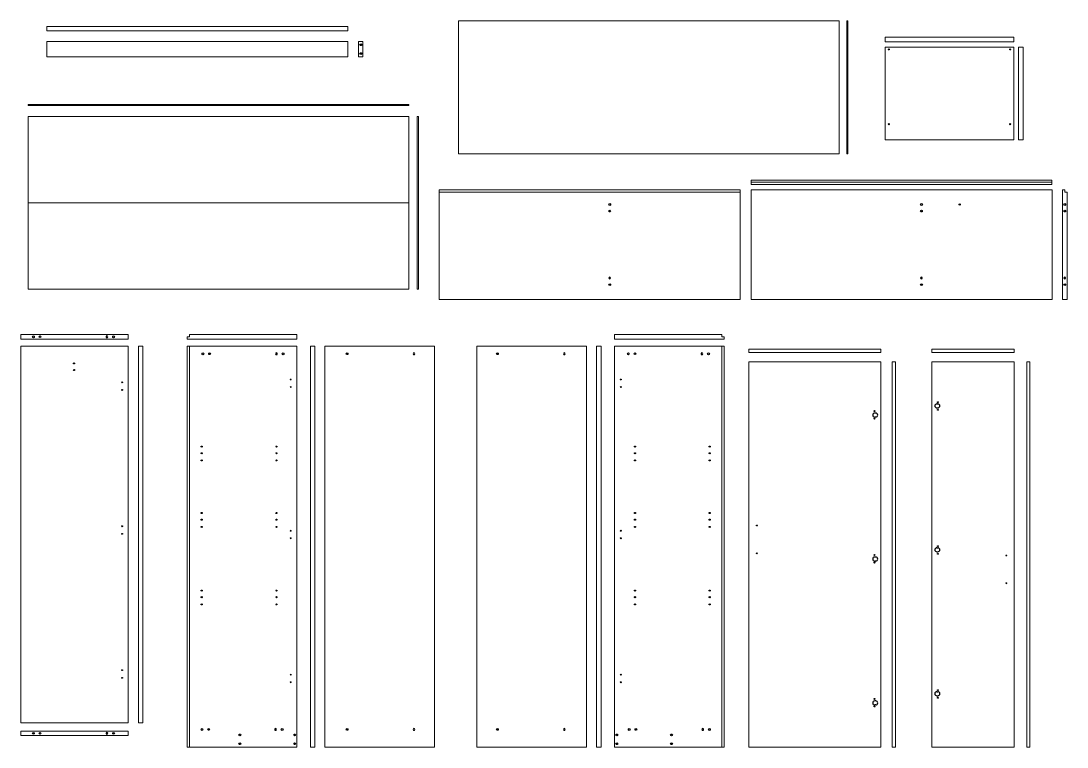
# Model space of a CAD drawing. Header units: millimetres. Extents: x 504 to 1777, y -463 to 772.
# Drawn here: x 682.1 to 1154.8, y -463.5 to -135.6 of the extents above; entities that cross this region are included whole.
import ezdxf

# ---------------------------------------------------------------- set-up
doc = ezdxf.new("R2010")
doc.units = ezdxf.units.MM
doc.layers.add('A-ELEV-MBE', color=7, linetype='Continuous', lineweight=18)
doc.layers.add('particolari', color=6, linetype='Continuous')

msp = doc.modelspace()

# ---------------------------------------------------------------- linework, layer by layer
at = {"layer": 'A-ELEV-MBE'}
for p, q in [((1055.26, -195.58), (1055.26, -135.58)), ((1055.26, -135.58), (1055.76, -135.58)), ((1055.76, -135.58), (1055.76, -195.58)), ((693.82, -138.1), (829.82, -138.1)), ((693.82, -138.1), (693.82, -140.1)), ((693.82, -140.1), (829.82, -140.1)), ((829.82, -138.1), (829.82, -140.1)), ((834.61, -144.84), (834.61, -151.84)), ((834.61, -144.84), (836.61, -144.84)), ((836.61, -144.84), (836.61, -151.84)), ((1072.63, -142.96), (1130.63, -142.96)), ((1072.63, -142.96), (1072.63, -144.96)), ((1072.63, -144.96), (1130.63, -144.96)), ((1130.63, -142.96), (1130.63, -144.96)), ((1132.84, -147.45), (1132.84, -189.2)), ((1134.84, -147.45), (1132.84, -147.45)), ((1134.84, -147.45), (1134.84, -189.2)), ((834.61, -151.84), (836.61, -151.84)), ((685.27, -173.83), (685.27, -173.33)), ((685.27, -173.33), (857.27, -173.33)), ((857.27, -173.83), (685.27, -173.83)), ((857.27, -173.33), (857.27, -173.83)), ((861.15, -256.68), (861.15, -178.68)), ((861.15, -178.68), (861.65, -178.68)), ((861.65, -178.68), (861.65, -256.68)), ((1132.84, -189.2), (1134.84, -189.2)), ((1055.76, -195.58), (1055.26, -195.58)), ((1147.83, -207.42), (1011.96, -207.42)), ((1011.96, -207.42), (1011.96, -208.42)), ((1147.83, -208.42), (1147.83, -207.42)), ((1011.96, -208.42), (1147.83, -208.42)), ((1011.96, -208.42), (1011.96, -209.42)), ((1011.96, -209.42), (1147.83, -209.42)), ((1147.83, -209.42), (1147.83, -208.42)), ((1153.76, -211.84), (1152.76, -211.84)), ((1152.76, -211.84), (1152.76, -261.34)), ((1153.76, -212.84), (1153.76, -211.84)), ((1007.1, -212.84), (871.1, -212.84)), ((1154.76, -212.84), (1153.76, -212.84)), ((1154.76, -212.84), (1154.76, -261.34)), ((857.27, -217.68), (685.27, -217.68)), ((861.65, -256.68), (861.15, -256.68)), ((1154.76, -261.34), (1152.76, -261.34)), ((682.05, -277.22), (730.55, -277.22)), ((682.05, -279.22), (682.05, -277.22)), ((682.05, -279.22), (682.05, -278.22)), ((730.55, -277.22), (730.55, -279.22)), ((757.24, -279.22), (757.24, -278.22)), ((757.24, -278.22), (758.24, -278.22)), ((758.24, -277.22), (806.74, -277.22)), ((758.24, -278.22), (758.24, -277.22)), ((806.74, -279.22), (806.74, -277.22)), ((806.74, -277.22), (806.74, -277.22)), ((998.78, -277.22), (950.28, -277.22)), ((950.28, -279.22), (950.28, -277.22)), ((950.28, -277.22), (950.28, -277.22)), ((998.78, -278.22), (998.78, -277.22)), ((999.78, -278.22), (998.78, -278.22)), ((999.78, -279.22), (999.78, -278.22)), ((730.55, -279.22), (682.05, -279.22)), ((735.15, -282.5), (735.15, -452.5)), ((737.15, -282.5), (735.15, -282.5)), ((737.15, -282.5), (737.15, -452.5)), ((757.24, -279.22), (806.74, -279.22)), ((758.24, -282.5), (758.24, -463.5)), ((819.4, -463.5), (819.4, -282.5)), ((868.9, -282.5), (819.4, -282.5)), ((868.9, -463.5), (868.9, -282.5)), ((888.13, -463.5), (888.13, -282.5)), ((888.13, -282.5), (937.63, -282.5)), ((937.63, -463.5), (937.63, -282.5)), ((999.78, -279.22), (950.28, -279.22)), ((998.78, -282.5), (998.78, -463.5)), ((1070.6, -283.77), (1011, -283.77)), ((1011, -285.27), (1011, -283.77)), ((1070.6, -285.27), (1011, -285.27)), ((1070.6, -285.27), (1070.6, -283.77)), ((1093.61, -283.77), (1130.91, -283.77)), ((1093.61, -283.77), (1093.61, -285.27)), ((1093.61, -285.27), (1130.91, -285.27)), ((1130.91, -283.77), (1130.91, -285.27)), ((1075.79, -289.5), (1075.79, -463.49)), ((1077.29, -289.5), (1075.79, -289.5)), ((1077.29, -289.5), (1077.29, -463.49)), ((1138, -289.5), (1136.5, -289.5)), ((1136.5, -463.49), (1136.5, -289.5)), ((1138, -463.49), (1138, -289.5)), ((737.15, -452.5), (735.15, -452.5)), ((682.05, -456.29), (730.55, -456.29)), ((682.05, -458.29), (682.05, -456.29)), ((682.05, -458.29), (682.05, -457.29)), ((730.55, -458.29), (682.05, -458.29)), ((730.55, -456.29), (730.55, -458.29)), ((1130.91, -454.49), (1130.91, -456.49)), ((868.9, -463.5), (819.4, -463.5)), ((888.13, -463.5), (937.63, -463.5)), ((1075.79, -463.49), (1077.29, -463.49)), ((1136.5, -463.49), (1138, -463.49))]:
    msp.add_line(p, q, dxfattribs=at)
for points in [[(1051.83, -135.58), (1051.83, -195.58), (879.83, -195.58), (879.83, -135.58)], [(693.82, -144.84), (829.82, -144.84), (829.82, -151.84), (693.82, -151.84)], [(1072.63, -189.2), (1130.63, -189.2), (1130.63, -147.45), (1072.63, -147.45)], [(685.27, -256.68), (685.27, -178.68), (857.27, -178.68), (857.27, -256.68)], [(871.1, -211.84), (1007.1, -211.84), (1007.1, -261.34), (871.1, -261.34)], [(1011.96, -211.84), (1147.96, -211.84), (1147.96, -261.34), (1011.96, -261.34)], [(682.05, -282.5), (730.55, -282.5), (730.55, -452.5), (682.05, -452.5)], [(757.24, -282.5), (806.74, -282.5), (806.74, -463.5), (757.24, -463.5)], [(812.86, -282.5), (814.86, -282.5), (814.86, -463.5), (812.86, -463.5)], [(944.16, -282.5), (942.16, -282.5), (942.16, -463.5), (944.16, -463.5)], [(999.78, -282.5), (950.28, -282.5), (950.28, -463.5), (999.78, -463.5)], [(1070.6, -463.5), (1011, -463.5), (1011, -289.5), (1070.6, -289.5)], [(1093.61, -289.49), (1130.91, -289.49), (1130.91, -463.49), (1093.61, -463.49)]]:
    msp.add_lwpolyline(points, close=True, dxfattribs=at)
at = {"layer": 'particolari'}
for p, q in [((1095.88, -308.51), (1096.38, -308.51)), ((1095.88, -310.31), (1096.38, -310.31)), ((1068.33, -312.68), (1067.83, -312.68)), ((1068.33, -314.48), (1067.83, -314.48)), ((1068.33, -377.68), (1067.83, -377.68)), ((1095.88, -373.51), (1096.38, -373.51)), ((1095.88, -375.31), (1096.38, -375.31)), ((1068.33, -379.48), (1067.83, -379.48)), ((1095.88, -438.51), (1096.38, -438.51)), ((1068.33, -442.68), (1067.83, -442.68)), ((1095.88, -440.31), (1096.38, -440.31)), ((1068.33, -444.48), (1067.83, -444.48))]:
    msp.add_line(p, q, dxfattribs=at)
for centre, radius in [((835.61, -146.34), 0.4), ((835.61, -150.34), 0.4), ((1074.18, -148.45), 0.25), ((1129.08, -148.45), 0.25), ((1074.18, -182.2), 0.25), ((1129.08, -182.2), 0.25), ((948.1, -218.48), 0.4), ((1088.96, -218.48), 0.4), ((1106.25, -218.48), 0.256), ((1153.71, -218.48), 0.4), ((948.1, -254.69), 0.4), ((1088.96, -254.69), 0.4), ((1153.71, -254.69), 0.4), ((687.69, -278.22), 0.4), ((723.91, -278.22), 0.4), ((764.29, -285.9), 0.4), ((800.5, -285.9), 0.4), ((956.52, -285.9), 0.4), ((992.74, -285.9), 0.4), ((706.06, -290.25), 0.25), ((706.07, -293.22), 0.25), ((803.94, -297.48), 0.195), ((953.08, -297.48), 0.195), ((727.75, -298.79), 0.195), ((727.75, -302.22), 0.195), ((803.94, -300.9), 0.195), ((953.08, -300.9), 0.195), ((1067.8, -311.77), 0.195), ((1096.41, -307.79), 0.195), ((1096.41, -311.22), 0.195), ((1067.8, -315.2), 0.195), ((763.74, -327.81), 0.241), ((763.74, -330.81), 0.241), ((797.49, -327.81), 0.241), ((797.49, -330.81), 0.241), ((959.53, -327.81), 0.241), ((959.53, -330.81), 0.241), ((993.28, -327.81), 0.241), ((993.28, -330.81), 0.241), ((763.74, -334.06), 0.241), ((797.49, -334.06), 0.241), ((959.53, -334.06), 0.241), ((993.28, -334.06), 0.241), ((763.74, -357.81), 0.241), ((797.49, -357.81), 0.241), ((959.53, -357.81), 0.241), ((993.28, -357.81), 0.241), ((727.75, -363.79), 0.195), ((763.74, -360.81), 0.241), ((763.74, -364.06), 0.241), ((797.49, -360.81), 0.241), ((797.49, -364.06), 0.241), ((959.53, -360.81), 0.241), ((959.53, -364.06), 0.241), ((993.28, -360.81), 0.241), ((993.28, -364.06), 0.241), ((1014.6, -363.45), 0.2), ((727.75, -367.22), 0.195), ((803.94, -365.79), 0.195), ((953.08, -365.79), 0.195), ((803.94, -369.22), 0.195), ((953.08, -369.22), 0.195), ((1096.41, -372.79), 0.195), ((1014.6, -376), 0.2), ((1067.8, -376.77), 0.195), ((1096.41, -376.22), 0.195), ((1127.31, -376.99), 0.2), ((1067.8, -380.2), 0.195), ((1127.31, -389.54), 0.2), ((763.74, -392.81), 0.241), ((763.74, -395.81), 0.241), ((797.49, -392.81), 0.241), ((797.49, -395.81), 0.241), ((959.53, -392.81), 0.241), ((959.53, -395.81), 0.241), ((993.28, -392.81), 0.241), ((993.28, -395.81), 0.241), ((763.74, -399.06), 0.241), ((797.49, -399.06), 0.241), ((959.53, -399.06), 0.241), ((993.28, -399.06), 0.241), ((727.75, -428.79), 0.195), ((727.75, -432.22), 0.195), ((803.94, -430.79), 0.195), ((803.94, -434.22), 0.195), ((953.08, -430.79), 0.195), ((953.08, -434.22), 0.195), ((1096.41, -437.79), 0.195), ((1067.8, -441.77), 0.195), ((1096.41, -441.22), 0.195), ((1067.8, -445.2), 0.195), ((687.69, -457.29), 0.4), ((723.91, -457.29), 0.4), ((763.89, -455.54), 0.4), ((780.99, -458), 0.4), ((800.1, -455.54), 0.4), ((805.74, -458), 0.4), ((951.28, -458), 0.4), ((956.92, -455.54), 0.4), ((976.03, -458), 0.4), ((993.14, -455.54), 0.4), ((780.99, -462), 0.4), ((805.74, -462), 0.4), ((951.28, -462), 0.4), ((976.03, -462), 0.4)]:
    msp.add_circle(centre, radius, dxfattribs=at)
for centre, start, end in [((1095.89, -309.41), 90, 270), ((1096.38, -309.41), 270, 90), ((1067.83, -313.58), 90, 270), ((1068.32, -313.58), 270, 90), ((1067.83, -378.58), 90, 270), ((1068.32, -378.58), 270, 90), ((1095.89, -374.41), 90, 270), ((1096.38, -374.41), 270, 90), ((1095.89, -439.41), 90, 270), ((1096.38, -439.41), 270, 90), ((1067.83, -443.58), 90, 270), ((1068.32, -443.58), 270, 90)]:
    msp.add_arc(centre, 0.9, start, end, dxfattribs=at)
for centre, major_axis in [((948.1, -221.48), (0.375, 0)), ((1088.96, -221.48), (0.375, 0)), ((1153.71, -221.48), (0.375, 0)), ((690.69, -278.22), (0, 0.375)), ((767.29, -285.9), (0, 0.375)), ((829.44, -285.9), (0, 0.375)), ((897.37, -285.9), (0, 0.375)), ((959.52, -285.9), (0, 0.375)), ((690.69, -457.29), (0, 0.375)), ((766.89, -455.54), (0, 0.375)), ((829.44, -455.54), (0, 0.375)), ((897.37, -455.54), (0, 0.375)), ((959.92, -455.54), (0, 0.375))]:
    msp.add_ellipse(centre, major_axis=major_axis, ratio=1, dxfattribs=at)
at = {"layer": 'particolari', "extrusion": (0, 0, -1)}
for centre, major_axis in [((948.1, -251.69), (0.375, 0)), ((1088.96, -251.69), (0.375, 0)), ((1153.71, -251.69), (0.375, 0)), ((720.91, -278.22), (0, 0.375)), ((797.5, -285.9), (0, 0.375)), ((859.65, -285.9), (0, 0.375)), ((927.58, -285.9), (0, 0.375)), ((989.74, -285.9), (0, 0.375)), ((720.91, -457.29), (0, 0.375)), ((797.1, -455.54), (0, 0.375)), ((859.65, -455.54), (0, 0.375)), ((927.58, -455.54), (0, 0.375)), ((990.14, -455.54), (0, 0.375))]:
    msp.add_ellipse(centre, major_axis=major_axis, ratio=1, dxfattribs=at)

doc.saveas('drawing.dxf')
